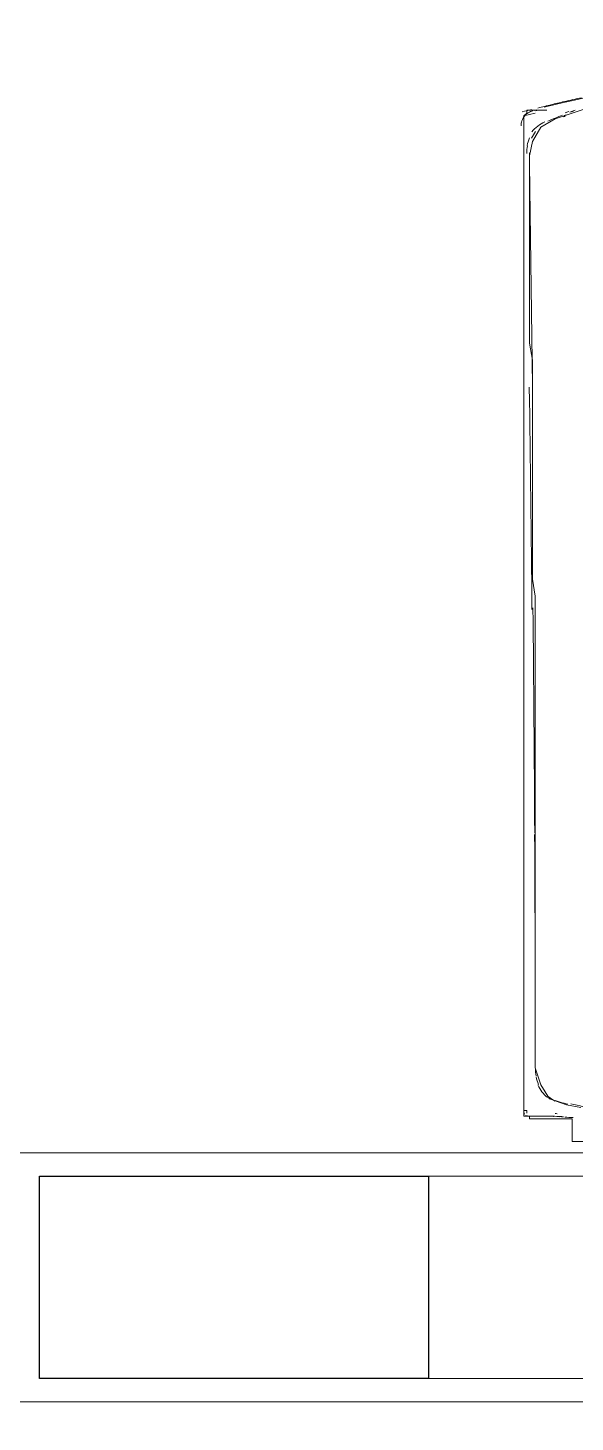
# Model space of a CAD drawing. Header units: metres. Extents: x 349703 to 349913, y 9282546 to 9282694.
# Drawn here: x 349720.083 to 349720.435, y 9282645.68 to 9282646.576 of the extents above; entities that cross this region are included whole.
import ezdxf

# ---------------------------------------------------------------- set-up
doc = ezdxf.new("R2010")
doc.units = ezdxf.units.M
doc.header["$LTSCALE"] = 0.25
doc.layers.add('ARQ-FONDO', color=253, linetype='CONTINUOUS', lineweight=9)

# ---------------------------------------------------------------- blocks, each defined once
blk = doc.blocks.new('LAVADORA')
at = {"layer": 'ARQ-FONDO', "linetype": 'Continuous', "lineweight": -2}
for p, q in [((3915.8488, 1596.89328), (3915.84514, 1596.89328)), ((3915.84514, 1596.89328), (3915.84514, 1596.89145)), ((3915.84514, 1596.89145), (3915.84514, 1596.89145)), ((3915.84514, 1596.89145), (3915.84514, 1596.89145)), ((3915.8488, 1596.89145), (3915.84697, 1596.89145)), ((3916.48117, 1596.89328), (3915.8488, 1596.89328)), ((3915.8488, 1596.89328), (3915.8488, 1596.89145)), ((3916.48849, 1596.89328), (3916.48117, 1596.89328)), ((3916.49031, 1596.88597), (3916.48849, 1596.89328)), ((3916.49031, 1596.89145), (3916.49214, 1596.89145)), ((3916.49214, 1596.89145), (3916.49214, 1596.87866)), ((3915.84514, 1596.88963), (3915.84332, 1596.88963)), ((3915.84332, 1596.88963), (3915.84332, 1596.86587)), ((3915.84514, 1596.88963), (3915.84514, 1596.88049)), ((3915.84514, 1596.88963), (3915.84514, 1596.88049)), ((3916.45741, 1596.88963), (3916.31486, 1596.8878)), ((3915.84332, 1596.87501), (3915.84332, 1596.87501)), ((3915.84332, 1596.87318), (3915.84332, 1596.87318)), ((3915.84332, 1596.86221), (3915.84332, 1596.87135)), ((3915.84332, 1596.8677), (3915.84332, 1596.86952)), ((3915.84332, 1596.86587), (3915.84332, 1596.86587)), ((3915.84332, 1596.86587), (3915.84332, 1596.86587)), ((3916.48849, 1596.8677), (3916.48849, 1596.8677)), ((3915.84332, 1596.86221), (3915.82869, 1596.86221)), ((3915.82869, 1596.86221), (3915.82869, 1596.81469))]:
    blk.add_line(p, q, dxfattribs=at)
for points in [[(3915.82869, 1596.81469), (3915.82869, 1596.86221), (3915.84332, 1596.86221), (3915.84332, 1596.87135), (3915.84332, 1596.88963), (3915.84514, 1596.88963), (3915.84514, 1596.89145), (3915.84514, 1596.89328), (3916.48849, 1596.89328), (3916.49031, 1596.89145), (3916.49214, 1596.89145), (3916.49214, 1596.87866)], [(3916.48117, 1596.89328), (3915.8488, 1596.89328), (3915.8488, 1596.89145), (3915.84697, 1596.89145)], [(3916.49397, 1596.85125), (3916.49031, 1596.86221), (3916.48666, 1596.87318), (3916.48117, 1596.88232), (3916.47204, 1596.8878), (3916.4629, 1596.88963), (3916.45193, 1596.88963), (3916.44097, 1596.88963), (3916.43, 1596.88963), (3916.41903, 1596.88963), (3916.40807, 1596.88963), (3916.3971, 1596.88963), (3916.38614, 1596.88963), (3916.37517, 1596.88963), (3916.3642, 1596.88963), (3916.35324, 1596.88963), (3916.34227, 1596.88963), (3916.33131, 1596.8878), (3916.32034, 1596.8878), (3916.30937, 1596.8878), (3916.29841, 1596.8878), (3916.28927, 1596.8878), (3916.2783, 1596.8878), (3916.26734, 1596.8878), (3916.25637, 1596.8878), (3916.2454, 1596.8878), (3916.23444, 1596.8878), (3916.22347, 1596.8878), (3916.21251, 1596.8878), (3916.20154, 1596.8878), (3916.19057, 1596.8878), (3916.17961, 1596.88597), (3916.16864, 1596.88597), (3916.15768, 1596.88597), (3916.14671, 1596.88597), (3916.13574, 1596.88597), (3916.12478, 1596.88597), (3916.11381, 1596.88597), (3916.10467, 1596.88597), (3916.09371, 1596.88597), (3916.08274, 1596.88597), (3916.07178, 1596.88597), (3916.06081, 1596.88597), (3916.04984, 1596.88597), (3916.03888, 1596.88597), (3916.02791, 1596.88597), (3916.01694, 1596.88597), (3916.00598, 1596.88597), (3915.99501, 1596.88597), (3915.98405, 1596.88597), (3915.97308, 1596.88597), (3915.96211, 1596.88597), (3915.95115, 1596.88597), (3915.94018, 1596.88597), (3915.92922, 1596.88597), (3915.92008, 1596.88597), (3915.90911, 1596.88597), (3915.89815, 1596.88597), (3915.88718, 1596.88597), (3915.87621, 1596.88597), (3915.86525, 1596.88232), (3915.85611, 1596.87683), (3915.85245, 1596.86587), (3915.85063, 1596.85673)]]:
    blk.add_lwpolyline(points, dxfattribs=at)
for points in [[(3915.84518, 1596.89128), (3915.84515, 1596.89104), (3915.84514, 1596.89079), (3915.84514, 1596.89054)], [(3915.84545, 1596.89217), (3915.84531, 1596.89183), (3915.84522, 1596.89147), (3915.84518, 1596.8911)], [(3915.84545, 1596.89217), (3915.84531, 1596.89183), (3915.84522, 1596.89147), (3915.84518, 1596.8911)], [(3915.84773, 1596.89328), (3915.84725, 1596.89325), (3915.84678, 1596.8931), (3915.84638, 1596.89283)], [(3915.84773, 1596.89328), (3915.84725, 1596.89325), (3915.84678, 1596.8931), (3915.84638, 1596.89283)], [(3915.84848, 1596.89326), (3915.8481, 1596.89329), (3915.84771, 1596.89329), (3915.84732, 1596.89327)], [(3915.84848, 1596.89326), (3915.8481, 1596.89329), (3915.84771, 1596.89329), (3915.84732, 1596.89327)], [(3916.46934, 1596.891), (3916.46766, 1596.89128), (3916.46596, 1596.89143), (3916.46426, 1596.89145)], [(3916.48536, 1596.89456), (3916.4843, 1596.89493), (3916.48319, 1596.89511), (3916.48207, 1596.89511)], [(3916.48536, 1596.89456), (3916.4843, 1596.89493), (3916.48319, 1596.89511), (3916.48207, 1596.89511)], [(3916.48828, 1596.89298), (3916.4874, 1596.89366), (3916.48641, 1596.8942), (3916.48536, 1596.89456)], [(3916.48828, 1596.89298), (3916.4874, 1596.89366), (3916.48641, 1596.8942), (3916.48536, 1596.89456)], [(3916.49053, 1596.89052), (3916.48992, 1596.89146), (3916.48916, 1596.89229), (3916.48828, 1596.89298)], [(3916.49053, 1596.89052), (3916.48992, 1596.89146), (3916.48916, 1596.89229), (3916.48828, 1596.89298)], [(3916.49259, 1596.88832), (3916.49209, 1596.89035), (3916.49158, 1596.89237), (3916.49107, 1596.8944)], [(3915.86514, 1596.88425), (3915.8636, 1596.88359), (3915.86215, 1596.88274), (3915.86082, 1596.88174)], [(3915.87028, 1596.88545), (3915.86864, 1596.88512), (3915.86705, 1596.88461), (3915.86552, 1596.88395)], [(3915.87581, 1596.88594), (3915.87419, 1596.88587), (3915.87257, 1596.88567), (3915.87099, 1596.88534)], [(3915.88073, 1596.88597), (3915.87905, 1596.88597), (3915.87737, 1596.88593), (3915.8757, 1596.88586)], [(3915.87933, 1596.88598), (3915.92833, 1596.886), (3915.97732, 1596.88614), (3916.02631, 1596.88639)], [(3916.02737, 1596.88636), (3916.0756, 1596.88661), (3916.12382, 1596.88698), (3916.17205, 1596.88747)], [(3916.17088, 1596.88811), (3916.21861, 1596.8886), (3916.26635, 1596.88917), (3916.31408, 1596.88982)], [(3916.46466, 1596.88961), (3916.46293, 1596.88963), (3916.46121, 1596.88963), (3916.45948, 1596.88961)], [(3916.47432, 1596.88974), (3916.47273, 1596.89039), (3916.47107, 1596.89087), (3916.46938, 1596.89115)], [(3916.47841, 1596.88575), (3916.47709, 1596.88681), (3916.47563, 1596.88768), (3916.47407, 1596.88832)], [(3916.48461, 1596.8799), (3916.48314, 1596.88312), (3916.48095, 1596.88595), (3916.47821, 1596.88818)], [(3916.49185, 1596.88747), (3916.49158, 1596.88855), (3916.49113, 1596.88958), (3916.49053, 1596.89052)], [(3916.49185, 1596.88747), (3916.49158, 1596.88855), (3916.49113, 1596.88958), (3916.49053, 1596.89052)], [(3916.49179, 1596.88555), (3916.49189, 1596.8851), (3916.49201, 1596.88466), (3916.49213, 1596.88422)], [(3916.49179, 1596.88555), (3916.49189, 1596.8851), (3916.49201, 1596.88466), (3916.49213, 1596.88422)], [(3916.49238, 1596.88507), (3916.49227, 1596.88551), (3916.49216, 1596.88594), (3916.49206, 1596.88638)], [(3916.49238, 1596.88507), (3916.49227, 1596.88551), (3916.49216, 1596.88594), (3916.49206, 1596.88638)], [(3916.4957, 1596.87559), (3916.495, 1596.87852), (3916.49429, 1596.88145), (3916.49357, 1596.88438)], [(3916.4957, 1596.87559), (3916.495, 1596.87852), (3916.49429, 1596.88145), (3916.49357, 1596.88438)], [(3915.84478, 1596.86893), (3915.84502, 1596.87308), (3915.84514, 1596.87724), (3915.84514, 1596.8814)], [(3915.84494, 1596.87418), (3915.84495, 1596.87444), (3915.84496, 1596.87471), (3915.84497, 1596.87498)], [(3915.84504, 1596.87673), (3915.84504, 1596.87695), (3915.84505, 1596.87718), (3915.84505, 1596.8774)], [(3915.84506, 1596.87792), (3915.84507, 1596.87838), (3915.84508, 1596.87884), (3915.84509, 1596.8793)], [(3915.84511, 1596.87962), (3915.84512, 1596.88008), (3915.84512, 1596.88053), (3915.84513, 1596.88099)], [(3915.84513, 1596.87964), (3915.84513, 1596.87976), (3915.84514, 1596.87987), (3915.84514, 1596.87999)], [(3915.84514, 1596.88047), (3915.84514, 1596.88058), (3915.84514, 1596.8807), (3915.84514, 1596.88081)], [(3915.85753, 1596.87748), (3915.85646, 1596.87616), (3915.85555, 1596.87473), (3915.8548, 1596.87321)], [(3915.86082, 1596.88174), (3915.85945, 1596.8807), (3915.8582, 1596.8795), (3915.85712, 1596.87816)], [(3916.48891, 1596.86841), (3916.48776, 1596.87165), (3916.48647, 1596.87485), (3916.48505, 1596.87798)], [(3916.4941, 1596.24656), (3916.54511, 1596.45474), (3916.5451, 1596.67216), (3916.49407, 1596.88034)], [(3916.49769, 1596.86732), (3916.49702, 1596.87022), (3916.49634, 1596.87312), (3916.49565, 1596.87601)], [(3916.49769, 1596.86732), (3916.49702, 1596.87022), (3916.49634, 1596.87312), (3916.49565, 1596.87601)], [(3915.84413, 1596.86166), (3915.84423, 1596.86343), (3915.84432, 1596.86521), (3915.84441, 1596.86699)], [(3915.84413, 1596.86166), (3915.84423, 1596.86343), (3915.84432, 1596.86521), (3915.84441, 1596.86699)], [(3915.84454, 1596.86792), (3915.84456, 1596.8683), (3915.84458, 1596.86869), (3915.84459, 1596.86907)], [(3915.84454, 1596.86792), (3915.84456, 1596.8683), (3915.84458, 1596.86869), (3915.84459, 1596.86907)], [(3915.84474, 1596.87042), (3915.84476, 1596.87089), (3915.84478, 1596.87135), (3915.8448, 1596.87182)], [(3915.84666, 1596.87182), (3915.84668, 1596.8723), (3915.84669, 1596.87278), (3915.84671, 1596.87327)], [(3915.85401, 1596.86987), (3915.85357, 1596.86825), (3915.85316, 1596.86662), (3915.8528, 1596.86498)], [(3915.85518, 1596.873), (3915.85444, 1596.8715), (3915.85385, 1596.86994), (3915.85341, 1596.86834)], [(3916.4882, 1596.8668), (3916.48807, 1596.86717), (3916.48794, 1596.86754), (3916.48781, 1596.86792)], [(3916.4891, 1596.86619), (3916.48896, 1596.86658), (3916.48883, 1596.86697), (3916.48869, 1596.86736)], [(3916.4913, 1596.8645), (3916.49104, 1596.86526), (3916.49078, 1596.86601), (3916.49052, 1596.86676)], [(3916.50021, 1596.85622), (3916.49937, 1596.85994), (3916.49852, 1596.86367), (3916.49766, 1596.86739)], [(3916.50021, 1596.85622), (3916.49937, 1596.85994), (3916.49852, 1596.86367), (3916.49766, 1596.86739)], [(3915.85294, 1596.86319), (3915.85055, 1596.85229), (3915.84825, 1596.84138), (3915.84604, 1596.83045)], [(3916.49159, 1596.86151), (3916.49133, 1596.86228), (3916.49107, 1596.86304), (3916.49081, 1596.86381)], [(3916.49216, 1596.86039), (3916.49191, 1596.86115), (3916.49166, 1596.86192), (3916.4914, 1596.86267)]]:
    blk.add_open_spline(points, degree=3, dxfattribs=at)
blk = doc.blocks.new('MODULO 5 A 11 NUEVO')
at = {"layer": 'ARQ-FONDO'}
for points in [[(350747.38191, 9282622.22527), (350747.38191, 9282622.22527), (350750.09691, 9282622.22527), (350750.09691, 9282622.27027)], [(350750.09691, 9282620.59527), (350750.09691, 9282622.06527), (350747.11691, 9282622.06527), (350747.11691, 9282622.22527), (350747.38191, 9282622.22527)], [(350747.38191, 9282622.08027), (350747.38191, 9282622.21027)]]:
    blk.add_lwpolyline(points, dxfattribs=at)
at = {"layer": 'ARQ-FONDO', "lineweight": 30, "flags": 128}
blk.add_lwpolyline([(350747.38191, 9282622.21027), (350747.38191, 9282622.08027), (350747.13191, 9282622.08027), (350747.13191, 9282622.21027), (350747.38191, 9282622.21027)], dxfattribs=at)
at = {"layer": 'ARQ-FONDO'}
blk.add_lwpolyline([(350747.38191, 9282622.21027), (350750.11191, 9282622.21027), (350750.11191, 9282622.08027), (350747.38191, 9282622.08027)], close=True, dxfattribs=at)
at = {"layer": 'ARQ-FONDO', "rotation": 90.00000000000003}
blk.add_blockref('LAVADORA', (352344.33655, 9278706.40388), dxfattribs=at)

msp = doc.modelspace()

# ---------------------------------------------------------------- block references
at = {"layer": 'ARQ-FONDO'}
msp.add_blockref('MODULO 5 A 11 NUEVO', (-1027.04144, 23.62737), dxfattribs=at)

doc.saveas('drawing.dxf')
